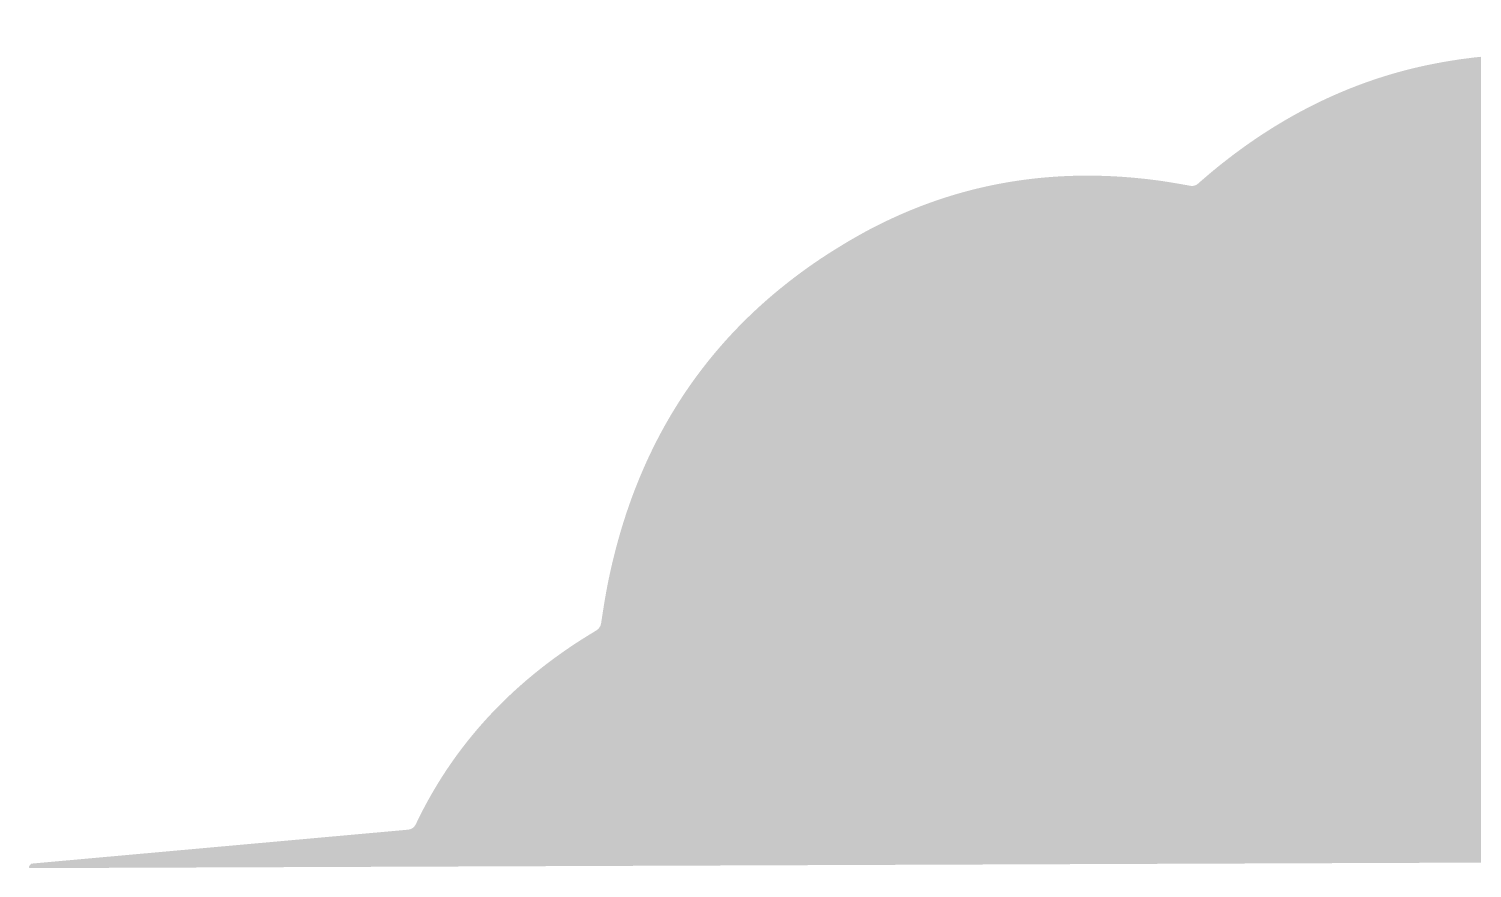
# Model space of a CAD drawing. Extents: x 0 to 300, y 0 to 192.
# Drawn here: x 7.5 to 151.6, y 104.3 to 188 of the extents above; entities that cross this region are included whole.
import ezdxf

# ---------------------------------------------------------------- set-up
doc = ezdxf.new("R2010")
doc.units = 0
doc.linetypes.add('Solid', pattern=[0])
doc.layers.add('Layer 1', color=7, linetype='Solid', lineweight=0)

msp = doc.modelspace()

# ---------------------------------------------------------------- hatches: boundary and pattern name
at = {"layer": 'Layer 1', "linetype": 'Solid', "lineweight": 0}
h = msp.add_hatch(color=7, dxfattribs=at)
edge = h.paths.add_edge_path(flags=0)
edge.add_spline(control_points=[(124.27, 172.6), (134.66, 181.77), (147.08, 184.41)], knot_values=[0, 0, 0, 1, 1, 1], degree=2, periodic=0)
edge.add_spline(control_points=[(147.08, 184.41), (164.14, 188.04), (181.23, 182.45), (193.13, 169.61)], knot_values=[0, 0, 0, 0, 1, 1, 1, 1], degree=3, periodic=0)
edge.add_spline(control_points=[(193.13, 169.61), (199.7, 162.52), (203.47, 152.38)], knot_values=[0, 0, 0, 1, 1, 1], degree=2, periodic=0)
edge.add_spline(control_points=[(203.47, 152.38), (203.63, 151.93), (204.11, 151.83)], knot_values=[0, 0, 0, 1, 1, 1], degree=2, periodic=0)
edge.add_spline(control_points=[(204.11, 151.83), (224.07, 147.54), (236.84, 135.04)], knot_values=[0, 0, 0, 1, 1, 1], degree=2, periodic=0)
edge.add_spline(control_points=[(236.84, 135.04), (247.02, 125.09), (250.6, 108.8)], knot_values=[0, 0, 0, 1, 1, 1], degree=2, periodic=0)
edge.add_spline(control_points=[(250.6, 108.8), (250.69, 108.39), (251.16, 108.35)], knot_values=[0, 0, 0, 1, 1, 1], degree=2, periodic=0)
edge.add_line((251.16, 108.35), (288.1, 105.5))
edge.add_spline(control_points=[(288.1, 105.5), (288.17, 105.5), (288.17, 105.4)], knot_values=[0, 0, 0, 1, 1, 1], degree=2, periodic=0)
edge.add_spline(control_points=[(288.17, 105.4), (288.18, 105.38), (288.18, 105.36)], knot_values=[0, 0, 0, 1, 1, 1], degree=2, periodic=0)
edge.add_spline(control_points=[(288.18, 105.36), (288.18, 105.33), (288.14, 105.33)], knot_values=[0, 0, 0, 1, 1, 1], degree=2, periodic=0)
edge.add_line((288.14, 105.33), (7.68, 104.26))
edge.add_spline(control_points=[(7.68, 104.26), (7.63, 104.26), (7.58, 104.29), (7.56, 104.33)], knot_values=[0, 0, 0, 0, 1, 1, 1, 1], degree=3, periodic=0)
edge.add_spline(control_points=[(7.56, 104.33), (7.54, 104.38), (7.55, 104.43), (7.58, 104.47)], knot_values=[0, 0, 0, 0, 1, 1, 1, 1], degree=3, periodic=0)
edge.add_line((7.58, 104.47), (7.76, 104.69))
edge.add_spline(control_points=[(7.76, 104.69), (7.78, 104.71), (7.8, 104.71)], knot_values=[0, 0, 0, 1, 1, 1], degree=2, periodic=0)
edge.add_line((7.8, 104.71), (45.42, 108.1))
edge.add_line((45.42, 108.1), (45.42, 108.1))
edge.add_spline(control_points=[(45.42, 108.1), (45.74, 108.13), (46.02, 108.33), (46.16, 108.62)], knot_values=[0, 0, 0, 0, 1, 1, 1, 1], degree=3, periodic=0)
edge.add_spline(control_points=[(46.16, 108.62), (51.86, 120.65), (64.18, 127.98)], knot_values=[0, 0, 0, 1, 1, 1], degree=2, periodic=0)
edge.add_spline(control_points=[(64.18, 127.98), (64.45, 128.14), (64.63, 128.41), (64.67, 128.71)], knot_values=[0, 0, 0, 0, 1, 1, 1, 1], degree=3, periodic=0)
edge.add_spline(control_points=[(64.67, 128.71), (68.21, 154.37), (89.38, 166.85)], knot_values=[0, 0, 0, 1, 1, 1], degree=2, periodic=0)
edge.add_spline(control_points=[(89.38, 166.85), (104.84, 175.96), (123.46, 172.38)], knot_values=[0, 0, 0, 1, 1, 1], degree=2, periodic=0)
edge.add_spline(control_points=[(123.46, 172.38), (123.92, 172.29), (124.27, 172.6)], knot_values=[0, 0, 0, 1, 1, 1], degree=2, periodic=0)

doc.saveas('drawing.dxf')
